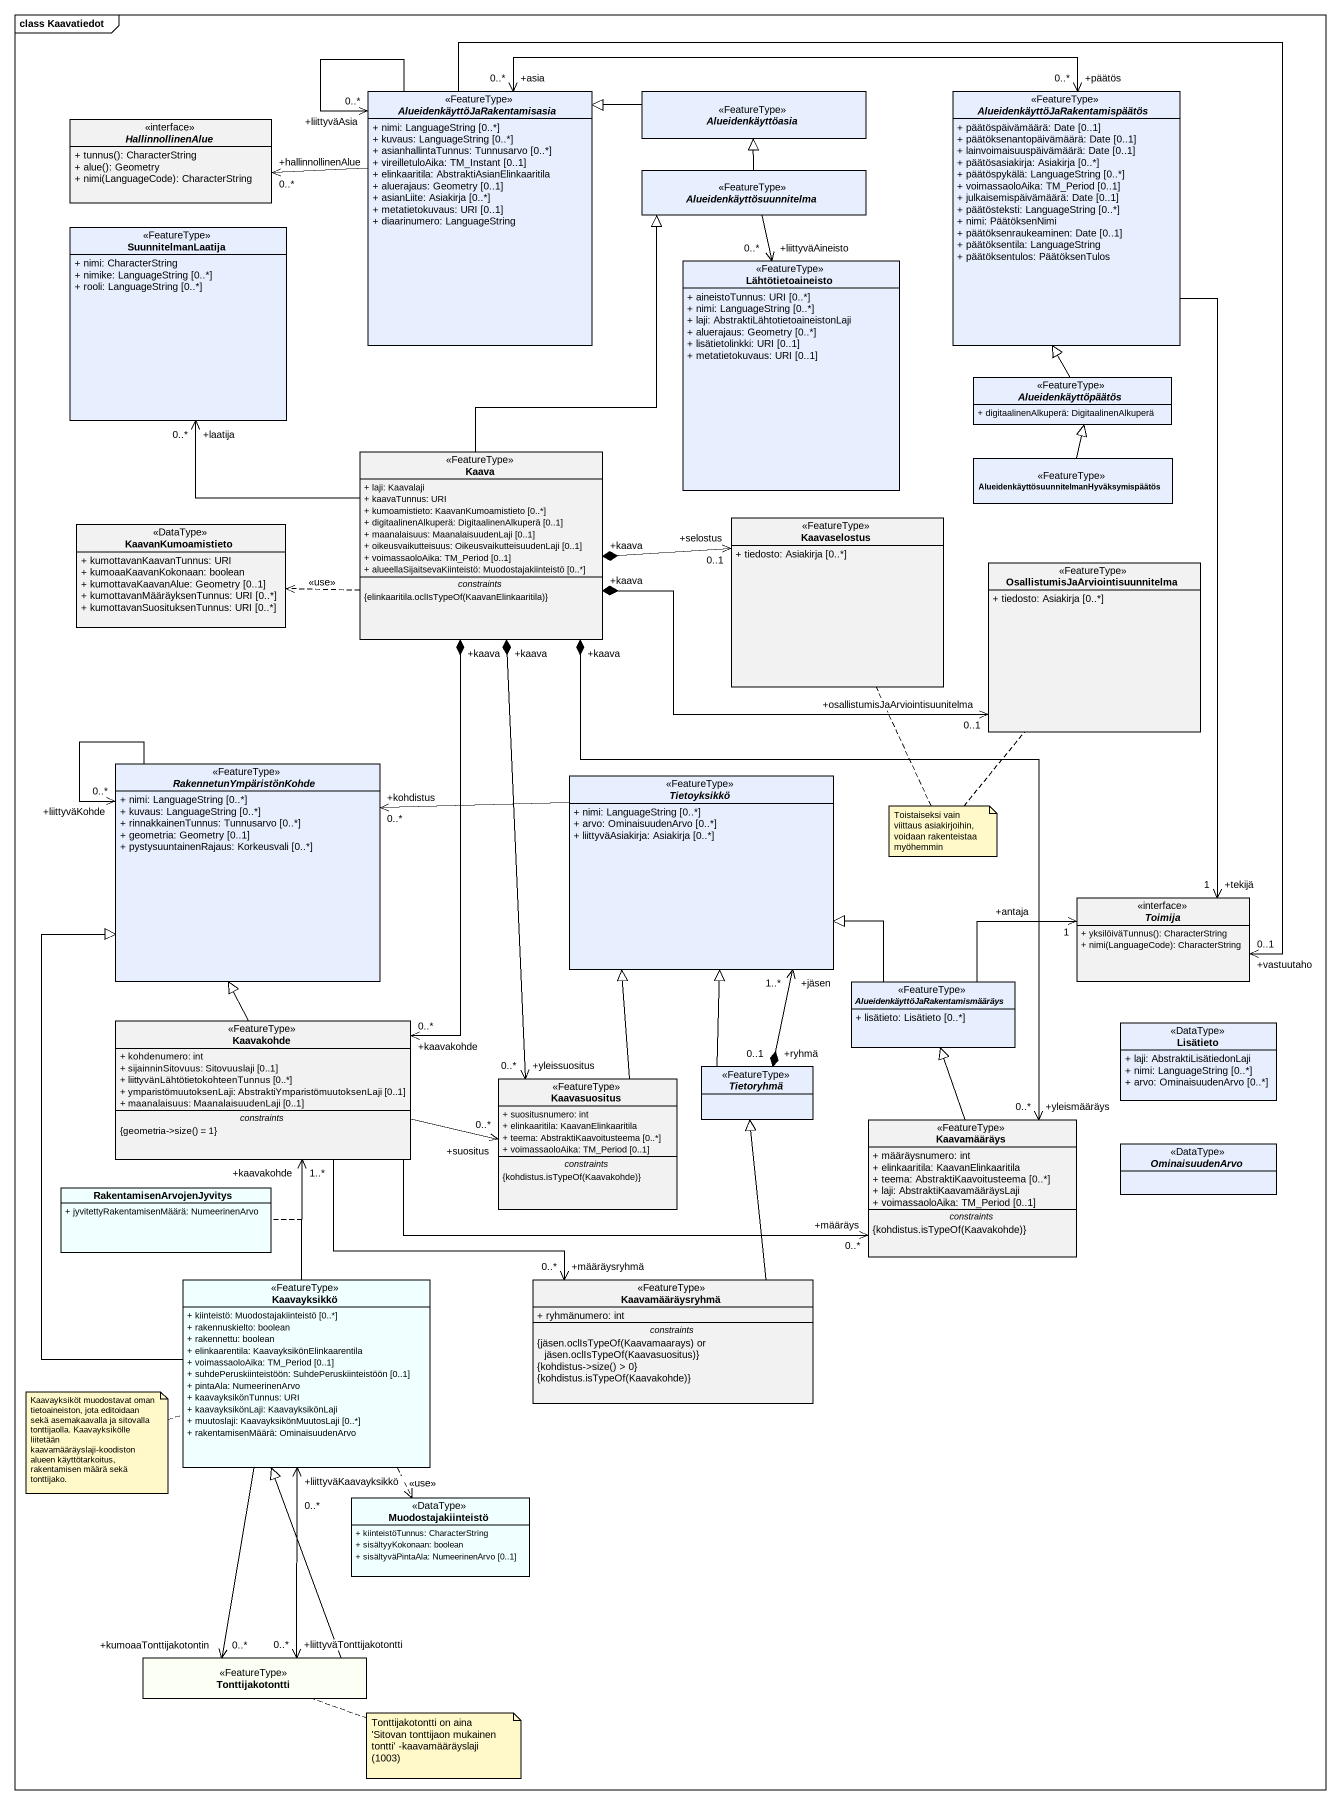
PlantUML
@startuml
mainframe class Kaavatiedot
hide circle
hide empty members
skinparam classAttributeIconSize 0
abstract class "AlueidenkäyttöJaRakentamisasia" as AlueidenkäyttöJaRakentamisas <<FeatureType>> #E7EFFE {
  + nimi: LanguageString [0..*]
  + kuvaus: LanguageString [0..*]
  + asianhallintaTunnus: Tunnusarvo [0..*]
  + vireilletuloAika: TM_Instant [0..1]
  + elinkaaritila: AbstraktiAsianElinkaaritila
  + aluerajaus: Geometry [0..1]
  + asianLiite: Asiakirja [0..*]
  + metatietokuvaus: URI [0..1]
  + diaarinumero: LanguageString
}
abstract class Alueidenkäyttöasia <<FeatureType>> #E7EFFE
abstract class "AlueidenkäyttöJaRakentamispäätös" as AlueidenkäyttöJaRakentamispä <<FeatureType>> #E7EFFE {
  + päätöspäivämäärä: Date [0..1]
  + päätöksenantopäivämäärä: Date [0..1]
  + lainvoimaisuuspäivämäärä: Date [0..1]
  + päätösasiakirja: Asiakirja [0..*]
  + päätöspykälä: LanguageString [0..*]
  + voimassaoloAika: TM_Period [0..1]
  + julkaisemispäivämäärä: Date [0..1]
  + päätösteksti: LanguageString [0..*]
  + nimi: PäätöksenNimi
  + päätöksenraukeaminen: Date [0..1]
  + päätöksentila: LanguageString
  + päätöksentulos: PäätöksenTulos
}
interface HallinnollinenAlue {
  + tunnus(): CharacterString
  + alue(): Geometry
  + nimi(LanguageCode): CharacterString
}
abstract class Alueidenkäyttösuunnitelma <<FeatureType>> #E7EFFE
class SuunnitelmanLaatija <<FeatureType>> #E7EFFE {
  + nimi: CharacterString
  + nimike: LanguageString [0..*]
  + rooli: LanguageString [0..*]
}
class Lähtötietoaineisto <<FeatureType>> #E7EFFE {
  + aineistoTunnus: URI [0..*]
  + nimi: LanguageString [0..*]
  + laji: AbstraktiLähtotietoaineistonLaji
  + aluerajaus: Geometry [0..*]
  + lisätietolinkki: URI [0..1]
  + metatietokuvaus: URI [0..1]
}
abstract class Alueidenkäyttöpäätös <<FeatureType>> #E7EFFE {
  + digitaalinenAlkuperä: DigitaalinenAlkuperä
}
class Kaava <<FeatureType>> {
  + laji: Kaavalaji
  + kaavaTunnus: URI
  + kumoamistieto: KaavanKumoamistieto [0..*]
  + digitaalinenAlkuperä: DigitaalinenAlkuperä [0..1]
  + maanalaisuus: MaanalaisuudenLaji [0..1]
  + oikeusvaikutteisuus: OikeusvaikutteisuudenLaji [0..1]
  + voimassaoloAika: TM_Period [0..1]
  + alueellaSijaitsevaKiinteistö: Muodostajakiinteistö [0..*]
  -- constraints --
  {field} {elinkaaritila.oclIsTypeOf(KaavanElinkaaritila)}
}
class "AlueidenkäyttösuunnitelmanHyväksymispäätös" as AlueidenkäyttösuunnitelmanHy <<FeatureType>> #E7EFFE
class KaavanKumoamistieto <<DataType>> {
  + kumottavanKaavanTunnus: URI
  + kumoaaKaavanKokonaan: boolean
  + kumottavaKaavanAlue: Geometry [0..1]
  + kumottavanMääräyksenTunnus: URI [0..*]
  + kumottavanSuosituksenTunnus: URI [0..*]
}
class Kaavaselostus <<FeatureType>> {
  + tiedosto: Asiakirja [0..*]
}
class "OsallistumisJaArviointisuunnitelma" as OsallistumisJaArviointisuunn <<FeatureType>> {
  + tiedosto: Asiakirja [0..*]
}
abstract class RakennetunYmpäristönKohde <<FeatureType>> #E7EFFE {
  + nimi: LanguageString [0..*]
  + kuvaus: LanguageString [0..*]
  + rinnakkainenTunnus: Tunnusarvo [0..*]
  + geometria: Geometry [0..1]
  + pystysuuntainenRajaus: Korkeusvali [0..*]
}
abstract class Tietoyksikkö <<FeatureType>> #E7EFFE {
  + nimi: LanguageString [0..*]
  + arvo: OminaisuudenArvo [0..*]
  + liittyväAsiakirja: Asiakirja [0..*]
}
interface Toimija {
  + yksilöiväTunnus(): CharacterString
  + nimi(LanguageCode): CharacterString
}
abstract class "AlueidenkäyttöJaRakentamismääräys" as AlueidenkäyttöJaRakentamismä <<FeatureType>> #E7EFFE {
  + lisätieto: Lisätieto [0..*]
}
class Kaavakohde <<FeatureType>> {
  + kohdenumero: int
  + sijainninSitovuus: Sitovuuslaji [0..1]
  + liittyvänLähtötietokohteenTunnus [0..*]
  + ymparistömuutoksenLaji: AbstraktiYmparistömuutoksenLaji [0..1]
  + maanalaisuus: MaanalaisuudenLaji [0..1]
  -- constraints --
  {field} {geometria->size() = 1}
}
class Lisätieto <<DataType>> #E7EFFE {
  + laji: AbstraktiLisätiedonLaji
  + nimi: LanguageString [0..*]
  + arvo: OminaisuudenArvo [0..*]
}
class Kaavasuositus <<FeatureType>> {
  + suositusnumero: int
  + elinkaaritila: KaavanElinkaaritila
  + teema: AbstraktiKaavoitusteema [0..*]
  + voimassaoloAika: TM_Period [0..1]
  -- constraints --
  {field} {kohdistus.isTypeOf(Kaavakohde)}
}
abstract class Tietoryhmä <<FeatureType>> #E7EFFE
class Kaavamääräys <<FeatureType>> {
  + määräysnumero: int
  + elinkaaritila: KaavanElinkaaritila
  + teema: AbstraktiKaavoitusteema [0..*]
  + laji: AbstraktiKaavamääräysLaji
  + voimassaoloAika: TM_Period [0..1]
  -- constraints --
  {field} {kohdistus.isTypeOf(Kaavakohde)}
}
abstract class OminaisuudenArvo <<DataType>> #E7EFFE
class RakentamisenArvojenJyvitys #F0FFFF {
  + jyvitettyRakentamisenMäärä: NumeerinenArvo
}
class Kaavayksikkö <<FeatureType>> #F0FFFF {
  + kiinteistö: Muodostajakiinteistö [0..*]
  + rakennuskielto: boolean
  + rakennettu: boolean
  + elinkaarentila: KaavayksikönElinkaarentila
  + voimassaoloAika: TM_Period [0..1]
  + suhdePeruskiinteistöön: SuhdePeruskiinteistöön [0..1]
  + pintaAla: NumeerinenArvo
  + kaavayksikönTunnus: URI
  + kaavayksikönLaji: KaavayksikönLaji
  + muutoslaji: KaavayksikönMuutosLaji [0..*]
  + rakentamisenMäärä: OminaisuudenArvo
}
class Kaavamääräysryhmä <<FeatureType>> {
  + ryhmänumero: int
  -- constraints --
  {field} {jäsen.oclIsTypeOf(Kaavamaarays) or jäsen.oclIsTypeOf(Kaavasuositus)}
  {field} {kohdistus->size() > 0}
  {field} {kohdistus.isTypeOf(Kaavakohde)}
}
class Muodostajakiinteistö <<DataType>> #F0FFFF {
  + kiinteistöTunnus: CharacterString
  + sisältyyKokonaan: boolean
  + sisältyväPintaAla: NumeerinenArvo [0..1]
}
class Tonttijakotontti <<FeatureType>> #FBFFF4
AlueidenkäyttöJaRakentamisas --> "+liittyväAsia\n0..*" AlueidenkäyttöJaRakentamisas
AlueidenkäyttöJaRakentamisas -left-> "+hallinnollinenAlue\n0..*" HallinnollinenAlue
Alueidenkäyttöasia -left-|> AlueidenkäyttöJaRakentamisas
AlueidenkäyttöJaRakentamispä "+päätös\n0..*" <-left-> "+asia\n0..*" AlueidenkäyttöJaRakentamisas
AlueidenkäyttöJaRakentamispä --> "+tekijä\n1" Toimija
Alueidenkäyttösuunnitelma -up-|> Alueidenkäyttöasia
Alueidenkäyttösuunnitelma --> "+liittyväAineisto\n0..*" Lähtötietoaineisto
Alueidenkäyttöpäätös -up-|> AlueidenkäyttöJaRakentamispä
Kaava -up-|> Alueidenkäyttösuunnitelma
Kaava -up-> "+laatija\n0..*" SuunnitelmanLaatija
Kaava .left.> KaavanKumoamistieto : <<use>>
Kaava "+kaava" *-right-> "+selostus\n0..1" Kaavaselostus
Kaava "+kaava" *-right-> "+osallistumisJaArviointisuunitelma\n0..1" OsallistumisJaArviointisuunn
Kaava "+kaava" *--> "+kaavakohde\n0..*" Kaavakohde
Kaava "+kaava" *--> "+yleissuositus\n0..*" Kaavasuositus
Kaava "+kaava" *--> "+yleismääräys\n0..*" Kaavamääräys
AlueidenkäyttösuunnitelmanHy -up-|> Alueidenkäyttöpäätös
RakennetunYmpäristönKohde --> "+liittyväKohde\n0..*" RakennetunYmpäristönKohde
Tietoyksikkö -left-> "+kohdistus\n0..*" RakennetunYmpäristönKohde
Toimija "+vastuutaho\n0..1" <-up- AlueidenkäyttöJaRakentamisas
AlueidenkäyttöJaRakentamismä -up-|> Tietoyksikkö
AlueidenkäyttöJaRakentamismä -right-> "+antaja\n1" Toimija
Kaavakohde -up-|> RakennetunYmpäristönKohde
Kaavakohde -right-> "+suositus\n0..*" Kaavasuositus
Kaavakohde -right-> "+määräys\n0..*" Kaavamääräys
Kaavakohde --> "+määräysryhmä\n0..*" Kaavamääräysryhmä
Kaavasuositus -up-|> Tietoyksikkö
Tietoryhmä "+ryhmä\n0..1" *-up-> "+jäsen\n1..*" Tietoyksikkö
Tietoryhmä -up-|> Tietoyksikkö
Kaavamääräys -up-|> AlueidenkäyttöJaRakentamismä
Kaavayksikkö -up-|> RakennetunYmpäristönKohde
Kaavayksikkö -up-> "+kaavakohde\n1..*" Kaavakohde
(Kaavayksikkö, Kaavakohde) .. RakentamisenArvojenJyvitys
Kaavayksikkö ..> Muodostajakiinteistö : <<use>>
Kaavayksikkö --> "+kumoaaTonttijakotontin\n0..*" Tonttijakotontti
Kaavamääräysryhmä -up-|> Tietoryhmä
Tonttijakotontti "+liittyväTonttijakotontti\n0..*" <-up-> "+liittyväKaavayksikkö\n0..*" Kaavayksikkö
Tonttijakotontti -up-|> Kaavayksikkö
note as N1
  Toistaiseksi vain viittaus asiakirjoihin, voidaan rakenteistaa myöhemmin
end note
N1 .. Kaavaselostus
N1 .. OsallistumisJaArviointisuunn
note left of Kaavayksikkö : Kaavayksiköt muodostavat oman tietoaineiston, jota editoidaan sekä asemakaavalla ja sitovalla tonttijaolla. Kaavayksikölle liitetään kaavamääräyslaji-koodiston alueen käyttötarkoitus, rakentamisen määrä sekä tonttijako.
note right of Tonttijakotontti : Tonttijakotontti on aina 'Sitovan tonttijaon mukainen tontti' -kaavamääräyslaji (1003)
@enduml
